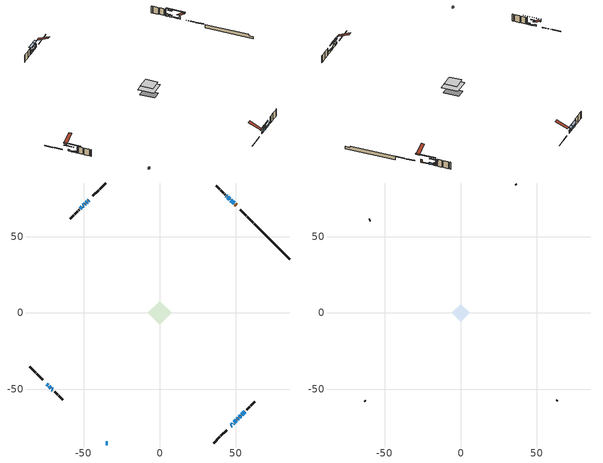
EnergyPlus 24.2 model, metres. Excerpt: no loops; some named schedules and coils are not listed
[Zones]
conditioned space
 floor outside (Floor1 construction): -1.54,0 0,1.54 1.54,0 0,-1.54 z0.54
 floor adiabatic (AdiabaticFloorConstruction): -7.74,0 0,7.74 7.74,0 0,-7.74 z2.98
 floor foundation (Slab1 construction): -5.82,1.43 -1.43,5.82 5.82,-1.43 1.43,-5.82 z-1.85
 wall outside (RimJoist1 construction): 35.37,-85.4 39.36,-81.41 / -85.4,-35.37 -81.41,-39.36 / -35.37,85.4 -39.36,81.41 / 61.46,59.31 57.48,63.29 z0.54:0.84
 wall outside (RimJoist2 construction): 40.01,-80.76 43.85,-76.91 / -80.76,-40.01 -76.91,-43.85 / -40.01,80.76 -43.85,76.91 / 56.82,63.95 52.98,67.79 z0.54:0.84
 wall outside (AdiabaticWallConstruction 1): 50.14,70.63 49.49,71.28 z0.54:2.57
 wall outside (AdiabaticWallConstruction): -46.69,74.08 -47.11,73.66 z0.54:2.83; -47.76,73 -48.21,72.56 / 46.69,-74.08 47.14,-73.63 / 50.84,-69.93 51.68,-69.09 / 44.07,76.7 43.62,77.15 z0.54:2.27; -48.87,71.9 -49.37,71.4 / -70.81,-49.96 -70.39,-50.38 z0.54:1.28; -50.03,70.74 -50.46,70.31 z0.54:2.29; 47.8,-72.97 48.25,-72.52 / 48.83,71.94 46.64,74.13 / -72.56,-48.21 -71.46,-49.31 z0.54:1.13; 48.9,-71.87 50.18,-70.59 z0.54:2.62; -74.08,-46.69 -73.21,-47.56 z0.54:1.71; 45.99,74.78 44.73,76.04 / -51.12,69.65 -52.37,68.39 / 52.34,-68.43 53.16,-67.6 z0.54:1.68; 53.82,-66.95 55.76,-65.01 z0.54:1.89; -35.37,-85.4 -34.23,-85.4 z0.54:1.76
 wall outside (Wall1 construction): 56.42,-64.35 56.58,-64.18 / -69.73,-51.03 -69.57,-51.2 / -53.03,67.74 -53.2,67.57 / 42.97,77.8 42.8,77.97 z0.54:5.42
 wall outside (Wall2 construction): 57.24,-63.53 59.22,-61.55 / -68.91,-51.86 -66.93,-53.83 / -53.85,66.91 -55.83,64.94 / 42.14,78.63 40.17,80.6 z0.54:5.42
 wall outside (Wall3 construction): 59.87,-60.9 62.32,-58.45 / -66.28,-54.49 -63.83,-56.94 / -56.49,64.28 -58.94,61.83 / 39.51,81.26 37.06,83.71 z0.54:5.42
 wall foundation (FoundationWall1 construction): 62.12,58.65,-1.85 62.12,58.65,0.54 83.07,37.7,0.54 83.07,37.7,-0.29 85.4,35.37,-0.29 85.4,35.37,-1.85
 window (WindowConstruction): -46.69,74.07 -47.11,73.66 z0.54:2.83
 window (WindowConstruction 7): -47.76,73 -48.21,72.56 z0.54:2.27
 window (WindowConstruction 8): -48.87,71.9 -49.37,71.4 z0.54:1.28
 window (WindowConstruction 9): -50.03,70.74 -50.46,70.31 z0.54:2.29
 window (WindowConstruction 10): 46.69,-74.07 47.14,-73.63 z0.54:2.27
 window (WindowConstruction 11): 47.8,-72.97 48.25,-72.52 z0.54:1.13
 window (WindowConstruction 12): 48.9,-71.86 50.18,-70.59 z0.54:2.62
 window (WindowConstruction 13): 50.84,-69.93 51.68,-69.09 z0.54:2.27
 window (WindowConstruction 14): -74.07,-46.69 -73.21,-47.56 z0.54:1.71
 window (WindowConstruction 16): 48.83,71.94 46.64,74.13 z0.54:1.13
 window (WindowConstruction 1): 45.99,74.78 44.73,76.04 z0.54:1.68
 window (WindowConstruction 17): -72.56,-48.21 -71.46,-49.31 z0.54:1.13
 window (WindowConstruction 2): -51.12,69.65 -52.37,68.4 z0.54:1.68
 window (WindowConstruction 3): 52.34,-68.43 53.16,-67.6 z0.54:1.68
 window (WindowConstruction 4): 53.82,-66.95 55.76,-65.01 z0.54:1.89
 window (WindowConstruction 5): -70.8,-49.96 -70.39,-50.38 z0.54:1.28
 window (WindowConstruction 15): -35.37,-85.4 -34.23,-85.4 z0.54:1.76
 window (WindowConstruction 6): 44.07,76.7 43.62,77.14 z0.54:2.27
 door (Door): 50.14,70.63 49.49,71.28 z0.54:2.57
 ceiling adiabatic (AdiabaticFloorConstruction): 0,-7.74 7.74,0 0,7.74 -7.74,0 z2.98
attic - vented
 floor to conditioned space (Floor2 construction Reversed): -5.86,0 0,5.86 5.86,0 0,-5.86 z5.42
 wall outside (Wall4 construction): 62.98,-57.79 63.35,-57.41 / -63.17,-57.6 -62.8,-57.97 / -59.59,61.18 -59.97,60.8 / 36.4,84.36 36.03,84.74 z0.54:5.42
 roof outside (Roof1 construction): 46.04,-74.73,5.42 40.4,-69.1,8.74 38.88,-70.62,8.74 44.51,-76.26,5.42; -74.73,-46.04,5.42 -69.1,-40.4,8.74 -70.62,-38.88,8.74 -76.26,-44.51,5.42; -46.04,74.73,5.42 -40.4,69.1,8.74 -38.88,70.62,8.74 -44.51,76.26,5.42; 50.8,69.97,5.42 45.16,64.34,8.74 46.69,62.81,8.74 52.32,68.44,5.42
shading: -47.25,73.52 -46.55,74.22 -46.84,74.51 -47.54,73.81 z3.03; -50.08,70.69 -45.9,74.87 -46.97,75.95 -51.15,71.76 z4.91; -51.24,69.53 -47,73.77 -48.08,74.84 -52.31,70.61 z3.92; -52.33,68.44 -48.16,72.61 -49.24,73.68 -53.4,69.52 z4.93; 49.01,-71.76 44.83,-75.94 45.12,-76.23 49.3,-72.05 z4.91; 50.11,-70.66 45.93,-74.84 46.22,-75.13 50.4,-70.95 z3.76; 52.05,-68.72 47.04,-73.73 47.33,-74.02 52.34,-69.01 z5.26; 53.55,-67.22 48.97,-71.8 49.26,-72.09 53.84,-67.51 z4.91; -71.35,-49.42 -75.94,-44.83 -76.23,-45.12 -71.64,-49.71 z4.35; 43.05,77.72 52.42,68.34 52.71,68.64 43.34,78.01 z6.21; 44.59,76.18 46.13,74.64 46.42,74.93 44.88,76.47 z1.88; -67.87,-52.9 -76.15,-44.62 -76.44,-44.91 -68.16,-53.19 z6.21; -52.51,68.25 -50.97,69.79 -51.26,70.08 -52.81,68.54 z1.88; 53.31,-67.46 52.2,-68.57 52.49,-68.86 53.6,-67.75 z1.88; 55.9,-64.87 53.68,-67.09 53.97,-67.38 56.19,-65.16 z2.09; -70.25,-50.52 -70.95,-49.82 -71.24,-50.11 -70.54,-50.81 z1.48; 41.76,79.01 45.94,74.83 46.23,75.12 42.05,79.3 z4.91
[Building]
Building 1: Terrain=Suburbs
[Site:Location]
Quebec Intl AP_QC: Latitude {deg}=46.8; Longitude {deg}=-71.38; Time Zone {hr}=-5; Elevation {m}=74; Keep Site Location Information=Yes
[Site:GroundTemperature:Shallow]
0.0108218, -2.24938, -2.43038, -1.3578, 2.94801, 7.23376, 10.9493, 13.303, 13.5029, 11.5886, 7.96783, 3.81355
[Site:WaterMainsTemperature]
Calculation Method=Schedule; Temperature Schedule=mains temperature schedule
[Material] Roughness=Rough; Thermal Absorptance=0.9
Name | Thickness {m} | Conductivity {W/m-K} | Density {kg/m3} | Specific Heat {J/kg-K} | Solar Absorptance | Visible Absorptance
asphalt or fiberglass shingles | 0.00635 | 0.162714 | 1121.4 | 1465.45 | 0.4 | 0.4
ceiling loosefill ins | 0.169333 | 0.0480833 | 16.02 | 1046.75 | 0.7 | 0.7
ceiling stud and cavity | 0.1397 | 0.0835128 | 65.682 | 1177.47 | 0.7 | 0.7
concrete 4.0 in. | 0.1016 | 1.803125 | 2242.8 | 837.4 | 0.7 | 0.7
concrete 8.0 in. | 0.2032 | 1.803125 | 2242.8 | 837.4 | 0.7 | 0.7
door material | 0.04445 | 0.053851 | 512.64 | 1214.23 | 0.7 | 0.7
exterior vertical ins | 0.00255755 | 0.029427 | 32.04 | 1214.23 | 0.7 | 0.7
floor covering | 0.0127 | 0.0433444 | 54.468 | 1339.84 | 0.6 | 0.6
floor rigid ins | 0.103632 | 0.029427 | 32.04 | 1214.23 | 0.7 | 0.7
floor rigid ins 1; wall rigid ins 1 | 0.512978 | 0.029427 | 32.04 | 1214.23 | 0.7 | 0.7
floor stud and cavity | 0.1397 | 0.398287 | 92.3553 | 1139.71 | 0.7 | 0.7
floor stud and cavity 1 | 0.1397 | 1.75129 | 37.0049 | 1207.88 | 0.7 | 0.7
furniture material conditioned space 1 | 0.1524 | 0.115458 | 640.8 | 1214.23 | 0.6 | 0.6
gypsum board | 0.0127 | 0.160291 | 801 | 837.4 | 0.6 | 0.6
gypsum board 1 | 0.0127 | 0.160291 | 801 | 837.4 | 0.7 | 0.7
osb sheathing 0.5 in. | 0.0127 | 0.115458 | 512.64 | 1214.23 | 0.7 | 0.7
osb sheathing 0.75 in. | 0.01905 | 0.115458 | 512.64 | 1214.23 | 0.7 | 0.7
osb sheathing 2.0 in. | 0.0508 | 0.115458 | 512.64 | 1214.23 | 0.7 | 0.7
rim joist rigid ins; wall rigid ins | 0.051816 | 0.029427 | 32.04 | 1214.23 | 0.7 | 0.7
rim joist stud and cavity | 0.0508 | 0.0406006 | 125.044 | 1163.47 | 0.6 | 0.6
rim joist stud and cavity 1 | 0.0508 | 0.0352871 | 125.044 | 1163.47 | 0.6 | 0.6
wall stud and cavity | 0.1397 | 0.515213 | 139.0536 | 1170.24 | 0.7 | 0.7
wall stud and cavity 1 | 0.1397 | 0.185807 | 139.0536 | 1170.24 | 0.7 | 0.7
wall stud and cavity 2 | 0.1397 | 0.141173 | 139.0536 | 1170.24 | 0.7 | 0.7
wall stud and cavity 3 | 0.0889 | 6.1454 | 50.32683 | 1063.81 | 0.6 | 0.6
wall stud and cavity 4 | 0.0889 | 0.380278 | 52.3479 | 1209.89 | 0.7 | 0.7
wall stud and cavity 5 | 0.0889 | 0.391764 | 83.0341 | 1211.67 | 0.7 | 0.7
wood siding | 0.0254 | 0.102417 | 544.68 | 1172.36 | 0.4 | 0.4
wood siding 1 | 0.00254 | 0.102417 | 544.68 | 1172.36 | 0.4 | 0.4
wood siding 2; wood siding 3; wood siding 4 | 0.0254 | 0.102417 | 544.68 | 1172.36 | 0.7 | 0.7
[WindowMaterial:SimpleGlazingSystem]
Name | U-Factor {W/m2-K} | Solar Heat Gain Coefficient
WindowMaterial | 2.95767 | 0.64
WindowMaterial 1 | 2.92303 | 0.62
WindowMaterial 10 | 2.97414 | 0.59
WindowMaterial 11 | 2.921331 | 0.62
WindowMaterial 12 | 2.98776 | 0.52
WindowMaterial 13 | 2.96448 | 0.57
WindowMaterial 14 | 3.00934 | 0.51
WindowMaterial 2 | 2.941204 | 0.59
WindowMaterial 3 | 2.92474 | 0.62
WindowMaterial 4 | 3.0082 | 0.48
WindowMaterial 5 | 2.97357 | 0.55
WindowMaterial 6 | 2.95426 | 0.64
WindowMaterial 7 | 2.99458 | 0.5
WindowMaterial 8 | 2.97754 | 0.55
WindowMaterial 9 | 3.000823 | 0.58
[Construction]
AdiabaticFloorConstruction: floor stud and cavity 1, floor rigid ins 1, osb sheathing 0.75 in., floor covering
AdiabaticWallConstruction: wood siding 3, wall rigid ins 1, wall stud and cavity 4, gypsum board
AdiabaticWallConstruction 1: wood siding 4, wall rigid ins 1, wall stud and cavity 4, gypsum board
Door: door material
Floor1 construction: floor stud and cavity, floor rigid ins, osb sheathing 0.75 in., floor covering
Floor2 construction Reversed: gypsum board, ceiling stud and cavity, ceiling loosefill ins
FoundationWall1 construction: concrete 8.0 in., gypsum board 1
furniture construction conditioned space 1: furniture material conditioned space 1
PartitionWallConstruction: gypsum board, wall stud and cavity 5, gypsum board
RimJoist1 construction: wood siding 2, rim joist rigid ins, osb sheathing 2.0 in., rim joist stud and cavity
RimJoist2 construction: wood siding 2, rim joist rigid ins, osb sheathing 2.0 in., rim joist stud and cavity 1
Roof1 construction: asphalt or fiberglass shingles
Slab1 construction: concrete 4.0 in.
Wall1 construction: wood siding, wall rigid ins, osb sheathing 0.5 in., wall stud and cavity, gypsum board
Wall2 construction: wood siding, wall rigid ins, osb sheathing 0.5 in., wall stud and cavity 1, gypsum board
Wall3 construction: wood siding, wall rigid ins, osb sheathing 0.5 in., wall stud and cavity 2, gypsum board
Wall4 construction: wood siding 1, wall stud and cavity 3
WindowConstruction: WindowMaterial
WindowConstruction 1; WindowConstruction 2: WindowMaterial 1
WindowConstruction 10; WindowConstruction 6: WindowMaterial 5
WindowConstruction 11: WindowMaterial 9
WindowConstruction 12: WindowMaterial 10
WindowConstruction 13: WindowMaterial 11
WindowConstruction 14: WindowMaterial 12
WindowConstruction 15: WindowMaterial 13
WindowConstruction 16; WindowConstruction 17: WindowMaterial 14
WindowConstruction 3: WindowMaterial 2
WindowConstruction 4: WindowMaterial 3
WindowConstruction 5: WindowMaterial 4
WindowConstruction 7: WindowMaterial 6
WindowConstruction 8: WindowMaterial 7
WindowConstruction 9: WindowMaterial 8
[Zone] Multiplier=1; Part of Total Floor Area=Yes
Name | Volume {m3}
attic - vented | 36.5413
conditioned space | 459.4
[Space]
Name | Zone | Volume {m3}
attic - vented 1 | attic - vented | 36.5413
conditioned space 1 | conditioned space | 459.4
[ZoneInfiltration:EffectiveLeakageArea]
infil attic - vented 1: Zone or Space=attic - vented 1; Schedule=Always On Discrete; Effective Air Leakage Area {cm2}=2538.46; Stack Coefficient=0.000569941; Wind Coefficient=1.613e-05
[ZoneMixing]
whole house fan mix: Zone or Space=attic - vented; Schedule=Always On Continuous; Design Flow Rate Calculation Method=Flow/Zone; Design Flow Rate {m3/s}=0; Source Zone or Space=conditioned space
[SurfaceProperty:ExposedFoundationPerimeter]
Slab1: Exposed Perimeter Calculation Method=TotalExposedPerimeter; Total Exposed Perimeter {m}=32.919
[InternalMass] Zone or ZoneList=conditioned space; Space or SpaceList=conditioned space 1
Name | Construction | Surface Area {m2}
furniture mass conditioned space 1 | furniture construction conditioned space 1 | 75.3119
partition wall mass | PartitionWallConstruction | 188.28
[Lights]
interior lighting: Zone or ZoneList or Space or SpaceList=conditioned space 1; Schedule=interior lighting schedule; Design Level Calculation Method=LightingLevel; Lighting Level {W}=343.2; Return Air Fraction=0; Fraction Radiant=0.6; Fraction Visible=0.2; Fraction Replaceable=1
[People]
occupants: Zone or ZoneList or Space or SpaceList=conditioned space 1; Number of People Schedule=occupants schedule; Number of People Calculation Method=People; Number of People=3; Fraction Radiant=0.314171; Sensible Heat Fraction=0.56303; Activity Level Schedule=occupants activity schedule; Carbon Dioxide Generation Rate {m3/s-W}=0; Enable ASHRAE 55 Comfort Warnings=No; Mean Radiant Temperature Calculation Type=EnclosureAveraged
[ElectricEquipment] Zone or ZoneList or Space or SpaceList=conditioned space 1; Design Level Calculation Method=EquipmentLevel
Name | Schedule | Design Level {W} | Fraction Latent | Fraction Radiant | Fraction Lost
clothes dryer | clothes dryer schedule | 140.772 | 0.015 | 0.081 | 0.85
clothes washer | clothes washer schedule | 32.1985 | 0.03 | 0.162 | 0.7
cooking range | cooking range schedule | 215.147 | 0.08 | 0.432 | 0.2
dishwasher | dishwasher schedule | 66.8632 | 0.3 | 0.18 | 0.4
fridge | fridge schedule | 72.9452 | 0 | 0.6 | 0
mech vent bath fan 0 | mech vent bath fan 0 schedule | 50.2 | 0 | 0 | 1
mech vent bath fan 1 | mech vent bath fan 1 schedule | 50.2 | 0 | 0 | 1
mech vent house fan | mech vent house fan schedule | 0.95 | 0 | 0 | 1
mech vent house fan cfis | mech vent house fan cfis schedule | 0 | 0 | 0 | 0
mech vent range fan 0 | mech vent range fan 0 schedule | 57 | 0 | 0 | 1
misc plug loads | misc plug loads schedule | 494.7 | 0.045 | 0.513 | 0.1
whole house fan | Always On Discrete | 0 | 0 | 0 | 1
[OtherEquipment] Zone or ZoneList or Space or SpaceList=conditioned space 1; Design Level Calculation Method=EquipmentLevel
Name | Fuel Type | Schedule | Design Level {W} | Fraction Latent | Fraction Radiant | Fraction Lost
clothes dryer 1 | Electricity | clothes dryer schedule | 0 | 0.015 | 0.081 | 0.85
cooking range 1 | Electricity | cooking range schedule | 0 | 0.08 | 0.432 | 0.2
general water use latent | None | general water use schedule | 62.594 | 1 | 0 | 0
general water use sensible | None | general water use schedule | -61.6891 | 0 | 0.6 | 0
mech vent house fan latent load | None | Always On Discrete | 0 | 1 | 0 | 0
mech vent house fan sensible load | None | Always On Discrete | 0 | 0 | 0 | 0
water heater energy adjustment1 | Electricity | Always On Discrete | 0.01 | 0 | 0 | 1
[ZoneInfiltration:DesignFlowRate] Zone or ZoneList or Space or SpaceList=conditioned space 1; Schedule=Always On Discrete; Design Flow Rate Calculation Method=Flow/Zone; Design Flow Rate {m3/s}=0
infil flow; natural vent flow; whole house fan flow
[ZoneControl:Thermostat]
conditioned space Thermostat: Zone or ZoneList=conditioned space; Control Type Schedule=conditioned space Thermostat Schedule; Control 1=conditioned space temperature setpoint; Temperature Difference Between Cutout And Setpoint {deltaC}=0
[ThermostatSetpoint:DualSetpoint]
conditioned space temperature setpoint: Heating Setpoint Temperature Schedule=heating setpoint; Cooling Setpoint Temperature Schedule=cooling setpoint
[AirLoopHVAC:UnitarySystem]
unit heater unitary system: Control Type=Load; Controlling Zone or Thermostat Location=conditioned space; Dehumidification Control Type=None; Availability Schedule=Always On Discrete; Supply Fan=unit heater supply fan; Fan Placement=BlowThrough; Supply Air Fan Operating Mode Schedule=unit heater auto fan schedule; Heating Coil=unit heater htg coil; DX Heating Coil Sizing Ratio=1; Use DOAS DX Cooling Coil=No; Minimum Supply Air Temperature {C}=2; Latent Load Control=SensibleOnlyLoadControl; Cooling Supply Air Flow Rate Method=None; Heating Supply Air Flow Rate Method=SupplyAirFlowRate; Heating Supply Air Flow Rate {m3/s}=0.00141584; No Load Supply Air Flow Rate Method=SupplyAirFlowRate; No Load Supply Air Flow Rate {m3/s}=0; No Load Supply Air Flow Rate Control Set To Low Speed=Yes; Maximum Supply Air Temperature {C}=48.8889; Maximum Outdoor Dry-Bulb Temperature for Supplemental Heater Operation {C}=21; Ancillary On-Cycle Electric Power {W}=0; Ancillary Off-Cycle Electric Power {W}=0
[Zone equipment]
conditioned space: electric baseboard, unit heater unitary system
[Foundation:Kiva]
Foundation Kiva 1: Initial Indoor Air Temperature {C}=18; Wall Height Above Grade {m}=0.539984; Wall Depth Below Slab {m}=0.2032; Custom Block Material Name 1=exterior vertical ins; Custom Block Depth 1 {m}=2.39; Custom Block X Position 1 {m}=0.2159; Custom Block Z Position 1 {m}=0
[Foundation:Kiva:Settings]
Soil Conductivity {W/m-K}=0.849921; Soil Density {kg/m3}=1842.3; Soil Specific Heat {J/kg-K}=418.7; Ground Solar Absorptivity=0.9; Ground Thermal Absorptivity=0.9; Ground Surface Roughness {m}=0.03; Far-Field Width {m}=40; Deep-Ground Boundary Condition=ZeroFlux; Deep-Ground Depth {m}=40; Minimum Cell Dimension {m}=0.2; Maximum Cell Growth Coefficient=3; Simulation Timestep=Timestep
[Exterior:Lights]
exterior lighting: Schedule=exterior lighting schedule; Design Level {W}=75.6
[EnergyManagementSystem:Sensor] Output:Variable or Output:Meter Index Key=conditioned space
Name | Output:Variable or Output:Meter
conditioned_space_clg_unmet_s | Zone Cooling Setpoint Not Met Time
conditioned_space_htg_unmet_s | Zone Heating Setpoint Not Met Time
fridge_tin_s; tin_s; tin_s_1 | Zone Mean Air Temperature
tout_s | Zone Outdoor Air Drybulb Temperature
win_s | Zone Air Humidity Ratio
[Schedule:Constant]
Name | Hourly Value
Always On Continuous; mech vent house fan schedule; mech vent house fan cfis schedule; Always On Discrete | 1
occupants activity schedule | 117.228
fridge schedule; unit heater auto fan schedule | 0
[Schedule:Week:Daily]
interior lighting schedule Week Rule - Jan1-Jan27: interior lighting schedule day, interior lighting schedule day, interior lighting schedule day, interior lighting schedule day, interior lighting schedule day, interior lighting schedule day, interior lighting schedule day, interior lighting schedule default day, interior lighting schedule default day, interior lighting schedule default day, interior lighting schedule default day, interior lighting schedule default day
interior lighting schedule Week Rule - Jan28-Feb3: interior lighting schedule day, interior lighting schedule day, interior lighting schedule day, interior lighting schedule day, interior lighting schedule day 1, interior lighting schedule day 1, interior lighting schedule day 1, interior lighting schedule default day, interior lighting schedule default day, interior lighting schedule default day, interior lighting schedule default day, interior lighting schedule default day
interior lighting schedule Week Rule - Feb4-Feb24: interior lighting schedule day 1, interior lighting schedule day 1, interior lighting schedule day 1, interior lighting schedule day 1, interior lighting schedule day 1, interior lighting schedule day 1, interior lighting schedule day 1, interior lighting schedule default day, interior lighting schedule default day, interior lighting schedule default day, interior lighting schedule default day, interior lighting schedule default day
interior lighting schedule Week Rule - Feb25-Mar3: interior lighting schedule day 1, interior lighting schedule day 1, interior lighting schedule day 1, interior lighting schedule day 1, interior lighting schedule day 2, interior lighting schedule day 2, interior lighting schedule day 2, interior lighting schedule default day, interior lighting schedule default day, interior lighting schedule default day, interior lighting schedule default day, interior lighting schedule default day
interior lighting schedule Week Rule - Mar4-Mar31: interior lighting schedule day 2, interior lighting schedule day 2, interior lighting schedule day 2, interior lighting schedule day 2, interior lighting schedule day 2, interior lighting schedule day 2, interior lighting schedule day 2, interior lighting schedule default day, interior lighting schedule default day, interior lighting schedule default day, interior lighting schedule default day, interior lighting schedule default day
interior lighting schedule Week Rule - Apr1-Apr28: interior lighting schedule day 3, interior lighting schedule day 3, interior lighting schedule day 3, interior lighting schedule day 3, interior lighting schedule day 3, interior lighting schedule day 3, interior lighting schedule day 3, interior lighting schedule default day, interior lighting schedule default day, interior lighting schedule default day, interior lighting schedule default day, interior lighting schedule default day
interior lighting schedule Week Rule - Apr29-May5: interior lighting schedule day 3, interior lighting schedule day 3, interior lighting schedule day 4, interior lighting schedule day 4, interior lighting schedule day 4, interior lighting schedule day 4, interior lighting schedule day 4, interior lighting schedule default day, interior lighting schedule default day, interior lighting schedule default day, interior lighting schedule default day, interior lighting schedule default day
interior lighting schedule Week Rule - May6-May26: interior lighting schedule day 4, interior lighting schedule day 4, interior lighting schedule day 4, interior lighting schedule day 4, interior lighting schedule day 4, interior lighting schedule day 4, interior lighting schedule day 4, interior lighting schedule default day, interior lighting schedule default day, interior lighting schedule default day, interior lighting schedule default day, interior lighting schedule default day
interior lighting schedule Week Rule - May27-Jun2: interior lighting schedule day 4, interior lighting schedule day 4, interior lighting schedule day 4, interior lighting schedule day 4, interior lighting schedule day 4, interior lighting schedule day 5, interior lighting schedule day 5, interior lighting schedule default day, interior lighting schedule default day, interior lighting schedule default day, interior lighting schedule default day, interior lighting schedule default day
interior lighting schedule Week Rule - Jun3-Jun30: interior lighting schedule day 5, interior lighting schedule day 5, interior lighting schedule day 5, interior lighting schedule day 5, interior lighting schedule day 5, interior lighting schedule day 5, interior lighting schedule day 5, interior lighting schedule default day, interior lighting schedule default day, interior lighting schedule default day, interior lighting schedule default day, interior lighting schedule default day
interior lighting schedule Week Rule - Jul1-Jul28: interior lighting schedule day 6, interior lighting schedule day 6, interior lighting schedule day 6, interior lighting schedule day 6, interior lighting schedule day 6, interior lighting schedule day 6, interior lighting schedule day 6, interior lighting schedule default day, interior lighting schedule default day, interior lighting schedule default day, interior lighting schedule default day, interior lighting schedule default day
interior lighting schedule Week Rule - Jul29-Aug4: interior lighting schedule day 6, interior lighting schedule day 6, interior lighting schedule day 6, interior lighting schedule day 7, interior lighting schedule day 7, interior lighting schedule day 7, interior lighting schedule day 7, interior lighting schedule default day, interior lighting schedule default day, interior lighting schedule default day, interior lighting schedule default day, interior lighting schedule default day
interior lighting schedule Week Rule - Aug5-Aug25: interior lighting schedule day 7, interior lighting schedule day 7, interior lighting schedule day 7, interior lighting schedule day 7, interior lighting schedule day 7, interior lighting schedule day 7, interior lighting schedule day 7, interior lighting schedule default day, interior lighting schedule default day, interior lighting schedule default day, interior lighting schedule default day, interior lighting schedule default day
interior lighting schedule Week Rule - Aug26-Sep1: interior lighting schedule day 7, interior lighting schedule day 7, interior lighting schedule day 7, interior lighting schedule day 7, interior lighting schedule day 7, interior lighting schedule day 7, interior lighting schedule day 8, interior lighting schedule default day, interior lighting schedule default day, interior lighting schedule default day, interior lighting schedule default day, interior lighting schedule default day
interior lighting schedule Week Rule - Sep2-Sep29: interior lighting schedule day 8, interior lighting schedule day 8, interior lighting schedule day 8, interior lighting schedule day 8, interior lighting schedule day 8, interior lighting schedule day 8, interior lighting schedule day 8, interior lighting schedule default day, interior lighting schedule default day, interior lighting schedule default day, interior lighting schedule default day, interior lighting schedule default day
interior lighting schedule Week Rule - Sep30-Oct6: interior lighting schedule day 8, interior lighting schedule day 9, interior lighting schedule day 9, interior lighting schedule day 9, interior lighting schedule day 9, interior lighting schedule day 9, interior lighting schedule day 9, interior lighting schedule default day, interior lighting schedule default day, interior lighting schedule default day, interior lighting schedule default day, interior lighting schedule default day
interior lighting schedule Week Rule - Oct7-Oct27: interior lighting schedule day 9, interior lighting schedule day 9, interior lighting schedule day 9, interior lighting schedule day 9, interior lighting schedule day 9, interior lighting schedule day 9, interior lighting schedule day 9, interior lighting schedule default day, interior lighting schedule default day, interior lighting schedule default day, interior lighting schedule default day, interior lighting schedule default day
interior lighting schedule Week Rule - Oct28-Nov3: interior lighting schedule day 9, interior lighting schedule day 9, interior lighting schedule day 9, interior lighting schedule day 9, interior lighting schedule day 10, interior lighting schedule day 10, interior lighting schedule day 10, interior lighting schedule default day, interior lighting schedule default day, interior lighting schedule default day, interior lighting schedule default day, interior lighting schedule default day
interior lighting schedule Week Rule - Nov4-Nov24: interior lighting schedule day 10, interior lighting schedule day 10, interior lighting schedule day 10, interior lighting schedule day 10, interior lighting schedule day 10, interior lighting schedule day 10, interior lighting schedule day 10, interior lighting schedule default day, interior lighting schedule default day, interior lighting schedule default day, interior lighting schedule default day, interior lighting schedule default day
interior lighting schedule Week Rule - Nov25-Dec1: interior lighting schedule day 10, interior lighting schedule day 10, interior lighting schedule day 10, interior lighting schedule day 10, interior lighting schedule day 10, interior lighting schedule day 10, interior lighting schedule day 11, interior lighting schedule default day, interior lighting schedule default day, interior lighting schedule default day, interior lighting schedule default day, interior lighting schedule default day
interior lighting schedule Week Rule - Dec2-Dec31: interior lighting schedule day 11, interior lighting schedule day 11, interior lighting schedule day 11, interior lighting schedule day 11, interior lighting schedule day 11, interior lighting schedule day 11, interior lighting schedule day 11, interior lighting schedule default day, interior lighting schedule default day, interior lighting schedule default day, interior lighting schedule default day, interior lighting schedule default day
occupants schedule Week Rule - Jan1-Dec31: occupants schedule day, occupants schedule day, occupants schedule day, occupants schedule day, occupants schedule day, occupants schedule day, occupants schedule day, occupants schedule default day, occupants schedule default day, occupants schedule default day, occupants schedule default day, occupants schedule default day
clothes dryer schedule Week Rule - Jan1-Dec31: clothes dryer schedule day, clothes dryer schedule day, clothes dryer schedule day, clothes dryer schedule day, clothes dryer schedule day, clothes dryer schedule day, clothes dryer schedule day, clothes dryer schedule default day, clothes dryer schedule default day, clothes dryer schedule default day, clothes dryer schedule default day, clothes dryer schedule default day
clothes washer schedule Week Rule - Jan1-Dec31: clothes washer schedule day, clothes washer schedule day, clothes washer schedule day, clothes washer schedule day, clothes washer schedule day, clothes washer schedule day, clothes washer schedule day, clothes washer schedule default day, clothes washer schedule default day, clothes washer schedule default day, clothes washer schedule default day, clothes washer schedule default day
cooking range schedule Week Rule - Jan1-Dec31: cooking range schedule day, cooking range schedule day, cooking range schedule day, cooking range schedule day, cooking range schedule day, cooking range schedule day, cooking range schedule day, cooking range schedule default day, cooking range schedule default day, cooking range schedule default day, cooking range schedule default day, cooking range schedule default day
dishwasher schedule Week Rule - Jan1-Dec31: dishwasher schedule day, dishwasher schedule day, dishwasher schedule day, dishwasher schedule day, dishwasher schedule day, dishwasher schedule day, dishwasher schedule day, dishwasher schedule default day, dishwasher schedule default day, dishwasher schedule default day, dishwasher schedule default day, dishwasher schedule default day
mech vent bath fan 0 schedule Week Rule - Jan1-Dec31: mech vent bath fan 0 schedule day, mech vent bath fan 0 schedule day, mech vent bath fan 0 schedule day, mech vent bath fan 0 schedule day, mech vent bath fan 0 schedule day, mech vent bath fan 0 schedule day, mech vent bath fan 0 schedule day, mech vent bath fan 0 schedule default day, mech vent bath fan 0 schedule default day, mech vent bath fan 0 schedule default day, mech vent bath fan 0 schedule default day, mech vent bath fan 0 schedule default day
mech vent bath fan 1 schedule Week Rule - Jan1-Dec31: mech vent bath fan 1 schedule day, mech vent bath fan 1 schedule day, mech vent bath fan 1 schedule day, mech vent bath fan 1 schedule day, mech vent bath fan 1 schedule day, mech vent bath fan 1 schedule day, mech vent bath fan 1 schedule day, mech vent bath fan 1 schedule default day, mech vent bath fan 1 schedule default day, mech vent bath fan 1 schedule default day, mech vent bath fan 1 schedule default day, mech vent bath fan 1 schedule default day
mech vent range fan 0 schedule Week Rule - Jan1-Dec31: mech vent range fan 0 schedule day, mech vent range fan 0 schedule day, mech vent range fan 0 schedule day, mech vent range fan 0 schedule day, mech vent range fan 0 schedule day, mech vent range fan 0 schedule day, mech vent range fan 0 schedule day, mech vent range fan 0 schedule default day, mech vent range fan 0 schedule default day, mech vent range fan 0 schedule default day, mech vent range fan 0 schedule default day, mech vent range fan 0 schedule default day
misc plug loads schedule Week Rule - Jan1-Dec31: misc plug loads schedule day, misc plug loads schedule day, misc plug loads schedule day, misc plug loads schedule day, misc plug loads schedule day, misc plug loads schedule day, misc plug loads schedule day, misc plug loads schedule default day, misc plug loads schedule default day, misc plug loads schedule default day, misc plug loads schedule default day, misc plug loads schedule default day
general water use schedule Week Rule - Jan1-Dec31: general water use schedule day, general water use schedule day, general water use schedule day, general water use schedule day, general water use schedule day, general water use schedule day, general water use schedule day, general water use schedule default day, general water use schedule default day, general water use schedule default day, general water use schedule default day, general water use schedule default day
exterior lighting schedule Week Rule - Jan1-Jan27: exterior lighting schedule day, exterior lighting schedule day, exterior lighting schedule day, exterior lighting schedule day, exterior lighting schedule day, exterior lighting schedule day, exterior lighting schedule day, exterior lighting schedule default day, exterior lighting schedule default day, exterior lighting schedule default day, exterior lighting schedule default day, exterior lighting schedule default day
exterior lighting schedule Week Rule - Jan28-Feb3: exterior lighting schedule day, exterior lighting schedule day, exterior lighting schedule day, exterior lighting schedule day, exterior lighting schedule day 1, exterior lighting schedule day 1, exterior lighting schedule day 1, exterior lighting schedule default day, exterior lighting schedule default day, exterior lighting schedule default day, exterior lighting schedule default day, exterior lighting schedule default day
exterior lighting schedule Week Rule - Feb4-Feb24: exterior lighting schedule day 1, exterior lighting schedule day 1, exterior lighting schedule day 1, exterior lighting schedule day 1, exterior lighting schedule day 1, exterior lighting schedule day 1, exterior lighting schedule day 1, exterior lighting schedule default day, exterior lighting schedule default day, exterior lighting schedule default day, exterior lighting schedule default day, exterior lighting schedule default day
exterior lighting schedule Week Rule - Feb25-Mar3: exterior lighting schedule day 1, exterior lighting schedule day 1, exterior lighting schedule day 1, exterior lighting schedule day 1, exterior lighting schedule day 2, exterior lighting schedule day 2, exterior lighting schedule day 2, exterior lighting schedule default day, exterior lighting schedule default day, exterior lighting schedule default day, exterior lighting schedule default day, exterior lighting schedule default day
[Schedule:Year]
interior lighting schedule: interior lighting schedule Week Rule - Jan1-Jan27, 1, 1, 1, 27, interior lighting schedule Week Rule - Jan28-Feb3, 1, 28, 2, 3, interior lighting schedule Week Rule - Feb4-Feb24, 2, 4, 2, 24, interior lighting schedule Week Rule - Feb25-Mar3, 2, 25, 3, 3, interior lighting schedule Week Rule - Mar4-Mar31, 3, 4, 3, 31, interior lighting schedule Week Rule - Apr1-Apr28, 4, 1, 4, 28, interior lighting schedule Week Rule - Apr29-May5, 4, 29, 5, 5, interior lighting schedule Week Rule - May6-May26, 5, 6, 5, 26, interior lighting schedule Week Rule - May27-Jun2, 5, 27, 6, 2, interior lighting schedule Week Rule - Jun3-Jun30, 6, 3, 6, 30, interior lighting schedule Week Rule - Jul1-Jul28, 7, 1, 7, 28, interior lighting schedule Week Rule - Jul29-Aug4, 7, 29, 8, 4, interior lighting schedule Week Rule - Aug5-Aug25, 8, 5, 8, 25, interior lighting schedule Week Rule - Aug26-Sep1, 8, 26, 9, 1, interior lighting schedule Week Rule - Sep2-Sep29, 9, 2, 9, 29, interior lighting schedule Week Rule - Sep30-Oct6, 9, 30, 10, 6, interior lighting schedule Week Rule - Oct7-Oct27, 10, 7, 10, 27, interior lighting schedule Week Rule - Oct28-Nov3, 10, 28, 11, 3, interior lighting schedule Week Rule - Nov4-Nov24, 11, 4, 11, 24, interior lighting schedule Week Rule - Nov25-Dec1, 11, 25, 12, 1, interior lighting schedule Week Rule - Dec2-Dec31, 12, 2, 12, 31
occupants schedule: occupants schedule Week Rule - Jan1-Dec31, 1, 1, 12, 31
clothes dryer schedule: clothes dryer schedule Week Rule - Jan1-Dec31, 1, 1, 12, 31
clothes washer schedule: clothes washer schedule Week Rule - Jan1-Dec31, 1, 1, 12, 31
cooking range schedule: cooking range schedule Week Rule - Jan1-Dec31, 1, 1, 12, 31
dishwasher schedule: dishwasher schedule Week Rule - Jan1-Dec31, 1, 1, 12, 31
mech vent bath fan 0 schedule: mech vent bath fan 0 schedule Week Rule - Jan1-Dec31, 1, 1, 12, 31
mech vent bath fan 1 schedule: mech vent bath fan 1 schedule Week Rule - Jan1-Dec31, 1, 1, 12, 31
mech vent range fan 0 schedule: mech vent range fan 0 schedule Week Rule - Jan1-Dec31, 1, 1, 12, 31
misc plug loads schedule: misc plug loads schedule Week Rule - Jan1-Dec31, 1, 1, 12, 31
general water use schedule: general water use schedule Week Rule - Jan1-Dec31, 1, 1, 12, 31
exterior lighting schedule: exterior lighting schedule Week Rule - Jan1-Jan27, 1, 1, 1, 27, exterior lighting schedule Week Rule - Jan28-Feb3, 1, 28, 2, 3, exterior lighting schedule Week Rule - Feb4-Feb24, 2, 4, 2, 24, exterior lighting schedule Week Rule - Feb25-Mar3, 2, 25, 3, 3, exterior lighting schedule Week Rule - Mar4-Mar31, 3, 4, 3, 31, exterior lighting schedule Week Rule - Apr1-Apr28, 4, 1, 4, 28, exterior lighting schedule Week Rule - Apr29-May5, 4, 29, 5, 5, exterior lighting schedule Week Rule - May6-May26, 5, 6, 5, 26, exterior lighting schedule Week Rule - May27-Jun2, 5, 27, 6, 2, exterior lighting schedule Week Rule - Jun3-Jun30, 6, 3, 6, 30, exterior lighting schedule Week Rule - Jul1-Jul28, 7, 1, 7, 28, exterior lighting schedule Week Rule - Jul29-Aug4, 7, 29, 8, 4, exterior lighting schedule Week Rule - Aug5-Aug25, 8, 5, 8, 25, exterior lighting schedule Week Rule - Aug26-Sep1, 8, 26, 9, 1, exterior lighting schedule Week Rule - Sep2-Sep29, 9, 2, 9, 29, exterior lighting schedule Week Rule - Sep30-Oct6, 9, 30, 10, 6, exterior lighting schedule Week Rule - Oct7-Oct27, 10, 7, 10, 27, exterior lighting schedule Week Rule - Oct28-Nov3, 10, 28, 11, 3, exterior lighting schedule Week Rule - Nov4-Nov24, 11, 4, 11, 24, exterior lighting schedule Week Rule - Nov25-Dec1, 11, 25, 12, 1, exterior lighting schedule Week Rule - Dec2-Dec31, 12, 2, 12, 31
[Schedule:Compact]
conditioned space Thermostat Schedule: Through: 12/31, For: AllDays, Until: 24:00, 4
mains temperature schedule: Through: 01/01, For: AllDays, Until: 24:00, 5.175, Through: 01/02, For: AllDays, Until: 24:00, 5.10167, Through: 01/03, For: AllDays, Until: 24:00, 5.02889, Through: 01/04, For: AllDays, Until: 24:00, 4.95778, Through: 01/05, For: AllDays, Until: 24:00, 4.88778, Through: 01/06, For: AllDays, Until: 24:00, 4.81833, Through: 01/07, For: AllDays, Until: 24:00, 4.75056, Through: 01/08, For: AllDays, Until: 24:00, 4.68389, Through: 01/09, For: AllDays, Until: 24:00, 4.61833, Through: 01/10, For: AllDays, Until: 24:00, 4.55389, Through: 01/11, For: AllDays, Until: 24:00, 4.49056, Through: 01/12, For: AllDays, Until: 24:00, 4.42889, Through: 01/13, For: AllDays, Until: 24:00, 4.36778, Through: 01/14, For: AllDays, Until: 24:00, 4.30889, Through: 01/15, For: AllDays, Until: 24:00, 4.25056, Through: 01/16, For: AllDays, Until: 24:00, 4.19389, Through: 01/17, For: AllDays, Until: 24:00, 4.13833, Through: 01/18, For: AllDays, Until: 24:00, 4.08444, Through: 01/19, For: AllDays, Until: 24:00, 4.03167, Through: 01/20, For: AllDays, Until: 24:00, 3.98056, Through: 01/21, For: AllDays, Until: 24:00, 3.93056, Through: 01/22, For: AllDays, Until: 24:00, 3.88222, Through: 01/23, For: AllDays, Until: 24:00, 3.835, Through: 01/24, For: AllDays, Until: 24:00, 3.78944, Through: 01/25, For: AllDays, Until: 24:00, 3.74556, Through: 01/26, For: AllDays, Until: 24:00, 3.70278, Through: 01/27, For: AllDays, Until: 24:00, 3.66167, Through: 01/28, For: AllDays, Until: 24:00, 3.62167, Through: 01/29, For: AllDays, Until: 24:00, 3.58389, Through: 01/30, For: AllDays, Until: 24:00, 3.54722, Through: 01/31, For: AllDays, Until: 24:00, 3.51167, Through: 02/01, For: AllDays, Until: 24:00, 3.47833, Through: 02/02, For: AllDays, Until: 24:00, 3.44611, Through: 02/03, For: AllDays, Until: 24:00, 3.41556, Through: 02/04, For: AllDays, Until: 24:00, 3.38667, Through: 02/05, For: AllDays, Until: 24:00, 3.35944, Through: 02/06, For: AllDays, Until: 24:00, 3.33389, Through: 02/07, For: AllDays, Until: 24:00, 3.30944, Through: 02/08, For: AllDays, Until: 24:00, 3.28667, Through: 02/09, For: AllDays, Until: 24:00, 3.26611, Through: 02/10, For: AllDays, Until: 24:00, 3.24667, Through: 02/11, For: AllDays, Until: 24:00, 3.22889, Through: 02/12, For: AllDays, Until: 24:00, 3.21278, Through: 02/13, For: AllDays, Until: 24:00, 3.19833, Through: 02/14, For: AllDays, Until: 24:00, 3.18556, Through: 02/15, For: AllDays, Until: 24:00, 3.17389, Through: 02/16, For: AllDays, Until: 24:00, 3.16444, Through: 02/17, For: AllDays, Until: 24:00, 3.15667, Through: 02/18, For: AllDays, Until: 24:00, 3.15056, Through: 02/19, For: AllDays, Until: 24:00, 3.14556, Through: 02/20, For: AllDays, Until: 24:00, 3.14278, Through: 02/21, For: AllDays, Until: 24:00, 3.14111, Through: 02/22, For: AllDays, Until: 24:00, 3.14167, Through: 02/23, For: AllDays, Until: 24:00, 3.14333, Through: 02/24, For: AllDays, Until: 24:00, 3.14722, Through: 02/25, For: AllDays, Until: 24:00, 3.15222, Through: 02/26, For: AllDays, Until: 24:00, 3.15944, Through: 02/27, For: AllDays, Until: 24:00, 3.16778, Through: 02/28, For: AllDays, Until: 24:00, 3.17778, Through: 03/01, For: AllDays, Until: 24:00, 3.18944, Through: 03/02, For: AllDays, Until: 24:00, 3.20333, Through: 03/03, For: AllDays, Until: 24:00, 3.21833, Through: 03/04, For: AllDays, Until: 24:00, 3.235, Through: 03/05, For: AllDays, Until: 24:00, 3.25333, Through: 03/06, For: AllDays, Until: 24:00, 3.27333, Through: 03/07, For: AllDays, Until: 24:00, 3.29444, Through: 03/08, For: AllDays, Until: 24:00, 3.31778, Through: 03/09, For: AllDays, Until: 24:00, 3.34222, Through: 03/10, For: AllDays, Until: 24:00, 3.36889, Through: 03/11, For: AllDays, Until: 24:00, 3.39667, Through: 03/12, For: AllDays, Until: 24:00, 3.42611, Through: 03/13, For: AllDays, Until: 24:00, 3.45722, Through: 03/14, For: AllDays, Until: 24:00, 3.49, Through: 03/15, For: AllDays, Until: 24:00, 3.52389, Through: 03/16, For: AllDays, Until: 24:00, 3.55944, Through: 03/17, For: AllDays, Until: 24:00, 3.59667, Through: 03/18, For: AllDays, Until: 24:00, 3.63556, Through: 03/19, For: AllDays, Until: 24:00, 3.67556, Through: 03/20, For: AllDays, Until: 24:00, 3.71722, Through: 03/21, For: AllDays, Until: 24:00, 3.76056, Through: 03/22, For: AllDays, Until: 24:00, 3.80556, Through: 03/23, For: AllDays, Until: 24:00, 3.85111, Through: 03/24, For: AllDays, Until: 24:00, 3.89889, Through: 03/25, For: AllDays, Until: 24:00, 3.94778, Through: 03/26, For: AllDays, Until: 24:00, 3.99833, Through: 03/27, For: AllDays, Until: 24:00, 4.05, Through: 03/28, For: AllDays, Until: 24:00, 4.10333, Through: 03/29, For: AllDays, Until: 24:00, 4.15778, Through: 03/30, For: AllDays, Until: 24:00, 4.21333, Through: 03/31, For: AllDays, Until: 24:00, 4.27056, Through: 04/01, For: AllDays, Until: 24:00, 4.32944, Through: 04/02, For: AllDays, Until: 24:00, 4.38889, Through: 04/03, For: AllDays, Until: 24:00, 4.45, Through: 04/04, For: AllDays, Until: 24:00, 4.51222, Through: 04/05, For: AllDays, Until: 24:00, 4.57611, Through: 04/06, For: AllDays, Until: 24:00, 4.64056, Through: 04/07, For: AllDays, Until: 24:00, 4.70667, Through: 04/08, For: AllDays, Until: 24:00, 4.77389, Through: 04/09, For: AllDays, Until: 24:00, 4.84222, Through: 04/10, For: AllDays, Until: 24:00, 4.91167, Through: 04/11, For: AllDays, Until: 24:00, 4.98278, Through: 04/12, For: AllDays, Until: 24:00, 5.05444, Through: 04/13, For: AllDays, Until: 24:00, 5.12722, Through: 04/14, For: AllDays, Until: 24:00, 5.20111, Through: 04/15, For: AllDays, Until: 24:00, 5.27611, Through: 04/16, For: AllDays, Until: 24:00, 5.35167, Through: 04/17, For: AllDays, Until: 24:00, 5.42889, Through: 04/18, For: AllDays, Until: 24:00, 5.50667, Through: 04/19, For: AllDays, Until: 24:00, 5.58556, Through: 04/20, For: AllDays, Until: 24:00, 5.665, Through: 04/21, For: AllDays, Until: 24:00, 5.74611, Through: 04/22, For: AllDays, Until: 24:00, 5.82722, Through: 04/23, For: AllDays, Until: 24:00, 5.91, Through: 04/24, For: AllDays, Until: 24:00, 5.99278, Through: 04/25, For: AllDays, Until: 24:00, 6.07722, Through: 04/26, For: AllDays, Until: 24:00, 6.16167, Through: 04/27, For: AllDays, Until: 24:00, 6.24722, Through: 04/28, For: AllDays, Until: 24:00, 6.33389, Through: 04/29, For: AllDays, Until: 24:00, 6.42056, Through: 04/30, For: AllDays, Until: 24:00, 6.50833, Through: 05/01, For: AllDays, Until: 24:00, 6.59667, Through: 05/02, For: AllDays, Until: 24:00, 6.68556, Through: 05/03, For: AllDays, Until: 24:00, 6.775, Through: 05/04, For: AllDays, Until: 24:00, 6.86556, Through: 05/05, For: AllDays, Until: 24:00, 6.95611, Through: 05/06, For: AllDays, Until: 24:00, 7.04722, Through: 05/07, For: AllDays, Until: 24:00, 7.13889, Through: 05/08, For: AllDays, Until: 24:00, 7.23111, Through: 05/09, For: AllDays, Until: 24:00, 7.32333, Through: 05/10, For: AllDays, Until: 24:00, 7.41667, Through: 05/11, For: AllDays, Until: 24:00, 7.51, Through: 05/12, For: AllDays, Until: 24:00, 7.60389, Through: 05/13, For: AllDays, Until: 24:00, 7.69778, Through: 05/14, For: AllDays, Until: 24:00, 7.79222, Through: 05/15, For: AllDays, Until: 24:00, 7.88667, Through: 05/16, For: AllDays, Until: 24:00, 7.98167, Through: 05/17, For: AllDays, Until: 24:00, 8.07667, Through: 05/18, For: AllDays, Until: 24:00, 8.17167, Through: 05/19, For: AllDays, Until: 24:00, 8.26722, Through: 05/20, For: AllDays, Until: 24:00, 8.36278, Through: 05/21, For: AllDays, Until: 24:00, 8.45833, Through: 05/22, For: AllDays, Until: 24:00, 8.55444, Through: 05/23, For: AllDays, Until: 24:00, 8.65, Through: 05/24, For: AllDays, Until: 24:00, 8.74611, Through: 05/25, For: AllDays, Until: 24:00, 8.84167, Through: 05/26, For: AllDays, Until: 24:00, 8.93722, Through: 05/27, For: AllDays, Until: 24:00, 9.03333, Through: 05/28, For: AllDays, Until: 24:00, 9.12889, Through: 05/29, For: AllDays, Until: 24:00, 9.22389, Through: 05/30, For: AllDays, Until: 24:00, 9.31944, Through: 05/31, For: AllDays, Until: 24:00, 9.41444, Through: 06/01, For: AllDays, Until: 24:00, 9.50944, Through: 06/02, For: AllDays, Until: 24:00, 9.60389, Through: 06/03, For: AllDays, Until: 24:00, 9.69833, Through: 06/04, For: AllDays, Until: 24:00, 9.79278, Through: 06/05, For: AllDays, Until: 24:00, 9.88667, Through: 06/06, For: AllDays, Until: 24:00, 9.98, Through: 06/07, For: AllDays, Until: 24:00, 10.0728, Through: 06/08, For: AllDays, Until: 24:00, 10.1656, Through: 06/09, For: AllDays, Until: 24:00, 10.2578, Through: 06/10, For: AllDays, Until: 24:00, 10.3494, Through: 06/11, For: AllDays, Until: 24:00, 10.4411, Through: 06/12, For: AllDays, Until: 24:00, 10.5317, Through: 06/13, For: AllDays, Until: 24:00, 10.6222, Through: 06/14, For: AllDays, Until: 24:00, 10.7117, Through: 06/15, For: AllDays, Until: 24:00, 10.8006, Through: 06/16, For: AllDays, Until: 24:00, 10.8889, Through: 06/17, For: AllDays, Until: 24:00, 10.9772, Through: 06/18, For: AllDays, Until: 24:00, 11.0639, Through: 06/19, For: AllDays, Until: 24:00, 11.1506, Through: 06/20, For: AllDays, Until: 24:00, 11.2361, Through: 06/21, For: AllDays, Until: 24:00, 11.3211, Through: 06/22, For: AllDays, Until: 24:00, 11.4056, Through: 06/23, For: AllDays, Until: 24:00, 11.4889, Through: 06/24, For: AllDays, Until: 24:00, 11.5711, Through: 06/25, For: AllDays, Until: 24:00, 11.6533, Through: 06/26, For: AllDays, Until: 24:00, 11.7339, Through: 06/27, For: AllDays, Until: 24:00, 11.8139, Through: 06/28, For: AllDays, Until: 24:00, 11.8928, Through: 06/29, For: AllDays, Until: 24:00, 11.9711, Through: 06/30, For: AllDays, Until: 24:00, 12.0483, Through: 07/01, For: AllDays, Until: 24:00, 12.1244, Through: 07/02, For: AllDays, Until: 24:00, 12.1994, Through: 07/03, For: AllDays, Until: 24:00, 12.2733, Through: 07/04, For: AllDays, Until: 24:00, 12.3467, Through: 07/05, For: AllDays, Until: 24:00, 12.4183, Through: 07/06, For: AllDays, Until: 24:00, 12.4894, Through: 07/07, For: AllDays, Until: 24:00, 12.5589, Through: 07/08, For: AllDays, Until: 24:00, 12.6278, Through: 07/09, For: AllDays, Until: 24:00, 12.695, Through: 07/10, For: AllDays, Until: 24:00, 12.7617, Through: 07/11, For: AllDays, Until: 24:00, 12.8267, Through: 07/12, For: AllDays, Until: 24:00, 12.8906, Through: 07/13, For: AllDays, Until: 24:00, 12.9528, Through: 07/14, For: AllDays, Until: 24:00, 13.0144, Through: 07/15, For: AllDays, Until: 24:00, 13.0744, Through: 07/16, For: AllDays, Until: 24:00, 13.1333, Through: 07/17, For: AllDays, Until: 24:00, 13.1906, Through: 07/18, For: AllDays, Until: 24:00, 13.2467, Through: 07/19, For: AllDays, Until: 24:00, 13.3017, Through: 07/20, For: AllDays, Until: 24:00, 13.355, Through: 07/21, For: AllDays, Until: 24:00, 13.4072, Through: 07/22, For: AllDays, Until: 24:00, 13.4578, Through: 07/23, For: AllDays, Until: 24:00, 13.5067, Through: 07/24, For: AllDays, Until: 24:00, 13.5544, Through: 07/25, For: AllDays, Until: 24:00, 13.6011, Through: 07/26, For: AllDays, Until: 24:00, 13.6461, Through: 07/27, For: AllDays, Until: 24:00, 13.6894, Through: 07/28, For: AllDays, Until: 24:00, 13.7317, Through: 07/29, For: AllDays, Until: 24:00, 13.7722, Through: 07/30, For: AllDays, Until: 24:00, 13.8111, Through: 07/31, For: AllDays, Until: 24:00, 13.8489, Through: 08/01, For: AllDays, Until: 24:00, 13.8844, Through: 08/02, For: AllDays, Until: 24:00, 13.9189, Through: 08/03, For: AllDays, Until: 24:00, 13.9522, Through: 08/04, For: AllDays, Until: 24:00, 13.9833, Through: 08/05, For: AllDays, Until: 24:00, 14.0133, Through: 08/06, For: AllDays, Until: 24:00, 14.0411, Through: 08/07, For: AllDays, Until: 24:00, 14.0678, Through: 08/08, For: AllDays, Until: 24:00, 14.0933, Through: 08/09, For: AllDays, Until: 24:00, 14.1167, Through: 08/10, For: AllDays, Until: 24:00, 14.1383, Through: 08/11, For: AllDays, Until: 24:00, 14.1589, Through: 08/12, For: AllDays, Until: 24:00, 14.1772, Through: 08/13, For: AllDays, Until: 24:00, 14.1944, Through: 08/14, For: AllDays, Until: 24:00, 14.21, Through: 08/15, For: AllDays, Until: 24:00, 14.2233, Through: 08/16, For: AllDays, Until: 24:00, 14.2356, Through: 08/17, For: AllDays, Until: 24:00, 14.2461, Through: 08/18, For: AllDays, Until: 24:00, 14.255, Through: 08/19, For: AllDays, Until: 24:00, 14.2622, Through: 08/20, For: AllDays, Until: 24:00, 14.2678, Through: 08/21, For: AllDays, Until: 24:00, 14.2717, Through: 08/22, For: AllDays, Until: 24:00, 14.2739, Through: 08/23, For: AllDays, Until: 24:00, 14.2744, Through: 08/24, For: AllDays, Until: 24:00, 14.2733, Through: 08/25, For: AllDays, Until: 24:00, 14.2711, Through: 08/26, For: AllDays, Until: 24:00, 14.2667, Through: 08/27, For: AllDays, Until: 24:00, 14.2606, Through: 08/28, For: AllDays, Until: 24:00, 14.2528, Through: 08/29, For: AllDays, Until: 24:00, 14.2439, Through: 08/30, For: AllDays, Until: 24:00, 14.2328, Through: 08/31, For: AllDays, Until: 24:00, 14.2206, Through: 09/01, For: AllDays, Until: 24:00, 14.2061, Through: 09/02, For: AllDays, Until: 24:00, 14.1906, Through: 09/03, For: AllDays, Until: 24:00, 14.1728, Through: 09/04, For: AllDays, Until: 24:00, 14.1539, Through: 09/05, For: AllDays, Until: 24:00, 14.1333, Through: 09/06, For: AllDays, Until: 24:00, 14.1111, Through: 09/07, For: AllDays, Until: 24:00, 14.0872, Through: 09/08, For: AllDays, Until: 24:00, 14.0617, Through: 09/09, For: AllDays, Until: 24:00, 14.035, Through: 09/10, For: AllDays, Until: 24:00, 14.0061, Through: 09/11, For: AllDays, Until: 24:00, 13.9761, Through: 09/12, For: AllDays, Until: 24:00, 13.9444, Through: 09/13, For: AllDays, Until: 24:00, 13.9111, Through: 09/14, For: AllDays, Until: 24:00, 13.8761, Through: 09/15, For: AllDays, Until: 24:00, 13.84, Through: 09/16, For: AllDays, Until: 24:00, 13.8022, Through: 09/17, For: AllDays, Until: 24:00, 13.7628, Through: 09/18, For: AllDays, Until: 24:00, 13.7217, Through: 09/19, For: AllDays, Until: 24:00, 13.6794, Through: 09/20, For: AllDays, Until: 24:00, 13.6356, Through: 09/21, For: AllDays, Until: 24:00, 13.59, Through: 09/22, For: AllDays, Until: 24:00, 13.5433, Through: 09/23, For: AllDays, Until: 24:00, 13.4956, Through: 09/24, For: AllDays, Until: 24:00, 13.4456, Through: 09/25, For: AllDays, Until: 24:00, 13.395, Through: 09/26, For: AllDays, Until: 24:00, 13.3422, Through: 09/27, For: AllDays, Until: 24:00, 13.2883, Through: 09/28, For: AllDays, Until: 24:00, 13.2333, Through: 09/29, For: AllDays, Until: 24:00, 13.1772, Through: 09/30, For: AllDays, Until: 24:00, 13.1194, Through: 10/01, For: AllDays, Until: 24:00, 13.06, Through: 10/02, For: AllDays, Until: 24:00, 13, Through: 10/03, For: AllDays, Until: 24:00, 12.9383, Through: 10/04, For: AllDays, Until: 24:00, 12.8756, Through: 10/05, For: AllDays, Until: 24:00, 12.8111, Through: 10/06, For: AllDays, Until: 24:00, 12.7456, Through: 10/07, For: AllDays, Until: 24:00, 12.6794, Through: 10/08, For: AllDays, Until: 24:00, 12.6117, Through: 10/09, For: AllDays, Until: 24:00, 12.5428, Through: 10/10, For: AllDays, Until: 24:00, 12.4728, Through: 10/11, For: AllDays, Until: 24:00, 12.4017, Through: 10/12, For: AllDays, Until: 24:00, 12.3294, Through: 10/13, For: AllDays, Until: 24:00, 12.2561, Through: 10/14, For: AllDays, Until: 24:00, 12.1817, Through: 10/15, For: AllDays, Until: 24:00, 12.1061, Through: 10/16, For: AllDays, Until: 24:00, 12.03, Through: 10/17, For: AllDays, Until: 24:00, 11.9528, Through: 10/18, For: AllDays, Until: 24:00, 11.8744, Through: 10/19, For: AllDays, Until: 24:00, 11.795, Through: 10/20, For: AllDays, Until: 24:00, 11.715, Through: 10/21, For: AllDays, Until: 24:00, 11.6339, Through: 10/22, For: AllDays, Until: 24:00, 11.5517, Through: 10/23, For: AllDays, Until: 24:00, 11.4689, Through: 10/24, For: AllDays, Until: 24:00, 11.3856, Through: 10/25, For: AllDays, Until: 24:00, 11.3011, Through: 10/26, For: AllDays, Until: 24:00, 11.2161, Through: 10/27, For: AllDays, Until: 24:00, 11.13, Through: 10/28, For: AllDays, Until: 24:00, 11.0433, Through: 10/29, For: AllDays, Until: 24:00, 10.9561, Through: 10/30, For: AllDays, Until: 24:00, 10.8683, Through: 10/31, For: AllDays, Until: 24:00, 10.7794, Through: 11/01, For: AllDays, Until: 24:00, 10.6906, Through: 11/02, For: AllDays, Until: 24:00, 10.6006, Through: 11/03, For: AllDays, Until: 24:00, 10.51, Through: 11/04, For: AllDays, Until: 24:00, 10.4194, Through: 11/05, For: AllDays, Until: 24:00, 10.3278, Through: 11/06, For: AllDays, Until: 24:00, 10.2361, Through: 11/07, For: AllDays, Until: 24:00, 10.1439, Through: 11/08, For: AllDays, Until: 24:00, 10.0511, Through: 11/09, For: AllDays, Until: 24:00, 9.95778, Through: 11/10, For: AllDays, Until: 24:00, 9.86444, Through: 11/11, For: AllDays, Until: 24:00, 9.77056, Through: 11/12, For: AllDays, Until: 24:00, 9.67611, Through: 11/13, For: AllDays, Until: 24:00, 9.58167, Through: 11/14, For: AllDays, Until: 24:00, 9.48722, Through: 11/15, For: AllDays, Until: 24:00, 9.39222, Through: 11/16, For: AllDays, Until: 24:00, 9.29667, Through: 11/17, For: AllDays, Until: 24:00, 9.20167, Through: 11/18, For: AllDays, Until: 24:00, 9.10611, Through: 11/19, For: AllDays, Until: 24:00, 9.01056, Through: 11/20, For: AllDays, Until: 24:00, 8.915, Through: 11/21, For: AllDays, Until: 24:00, 8.81889, Through: 11/22, For: AllDays, Until: 24:00, 8.72333, Through: 11/23, For: AllDays, Until: 24:00, 8.62722, Through: 11/24, For: AllDays, Until: 24:00, 8.53167, Through: 11/25, For: AllDays, Until: 24:00, 8.43611, Through: 11/26, For: AllDays, Until: 24:00, 8.34, Through: 11/27, For: AllDays, Until: 24:00, 8.245, Through: 11/28, For: AllDays, Until: 24:00, 8.14944, Through: 11/29, For: AllDays, Until: 24:00, 8.05389, Through: 11/30, For: AllDays, Until: 24:00, 7.95889, Through: 12/01, For: AllDays, Until: 24:00, 7.86444, Through: 12/02, For: AllDays, Until: 24:00, 7.76944, Through: 12/03, For: AllDays, Until: 24:00, 7.67556, Through: 12/04, For: AllDays, Until: 24:00, 7.58167, Through: 12/05, For: AllDays, Until: 24:00, 7.48778, Through: 12/06, For: AllDays, Until: 24:00, 7.39444, Through: 12/07, For: AllDays, Until: 24:00, 7.30167, Through: 12/08, For: AllDays, Until: 24:00, 7.20889, Through: 12/09, For: AllDays, Until: 24:00, 7.11722, Through: 12/10, For: AllDays, Until: 24:00, 7.02556, Through: 12/11, For: AllDays, Until: 24:00, 6.93444, Through: 12/12, For: AllDays, Until: 24:00, 6.84389, Through: 12/13, For: AllDays, Until: 24:00, 6.75389, Through: 12/14, For: AllDays, Until: 24:00, 6.66444, Through: 12/15, For: AllDays, Until: 24:00, 6.57556, Through: 12/16, For: AllDays, Until: 24:00, 6.48778, Through: 12/17, For: AllDays, Until: 24:00, 6.4, Through: 12/18, For: AllDays, Until: 24:00, 6.31333, Through: 12/19, For: AllDays, Until: 24:00, 6.22722, Through: 12/20, For: AllDays, Until: 24:00, 6.14167, Through: 12/21, For: AllDays, Until: 24:00, 6.05722, Through: 12/22, For: AllDays, Until: 24:00, 5.97333, Through: 12/23, For: AllDays, Until: 24:00, 5.89, Through: 12/24, For: AllDays, Until: 24:00, 5.80778, Through: 12/25, For: AllDays, Until: 24:00, 5.72667, Through: 12/26, For: AllDays, Until: 24:00, 5.64611, Through: 12/27, For: AllDays, Until: 24:00, 5.56667, Through: 12/28, For: AllDays, Until: 24:00, 5.48833, Through: 12/29, For: AllDays, Until: 24:00, 5.41056, Through: 12/30, For: AllDays, Until: 24:00, 5.33389, Through: 12/31, For: AllDays, Until: 24:00, 5.25778
